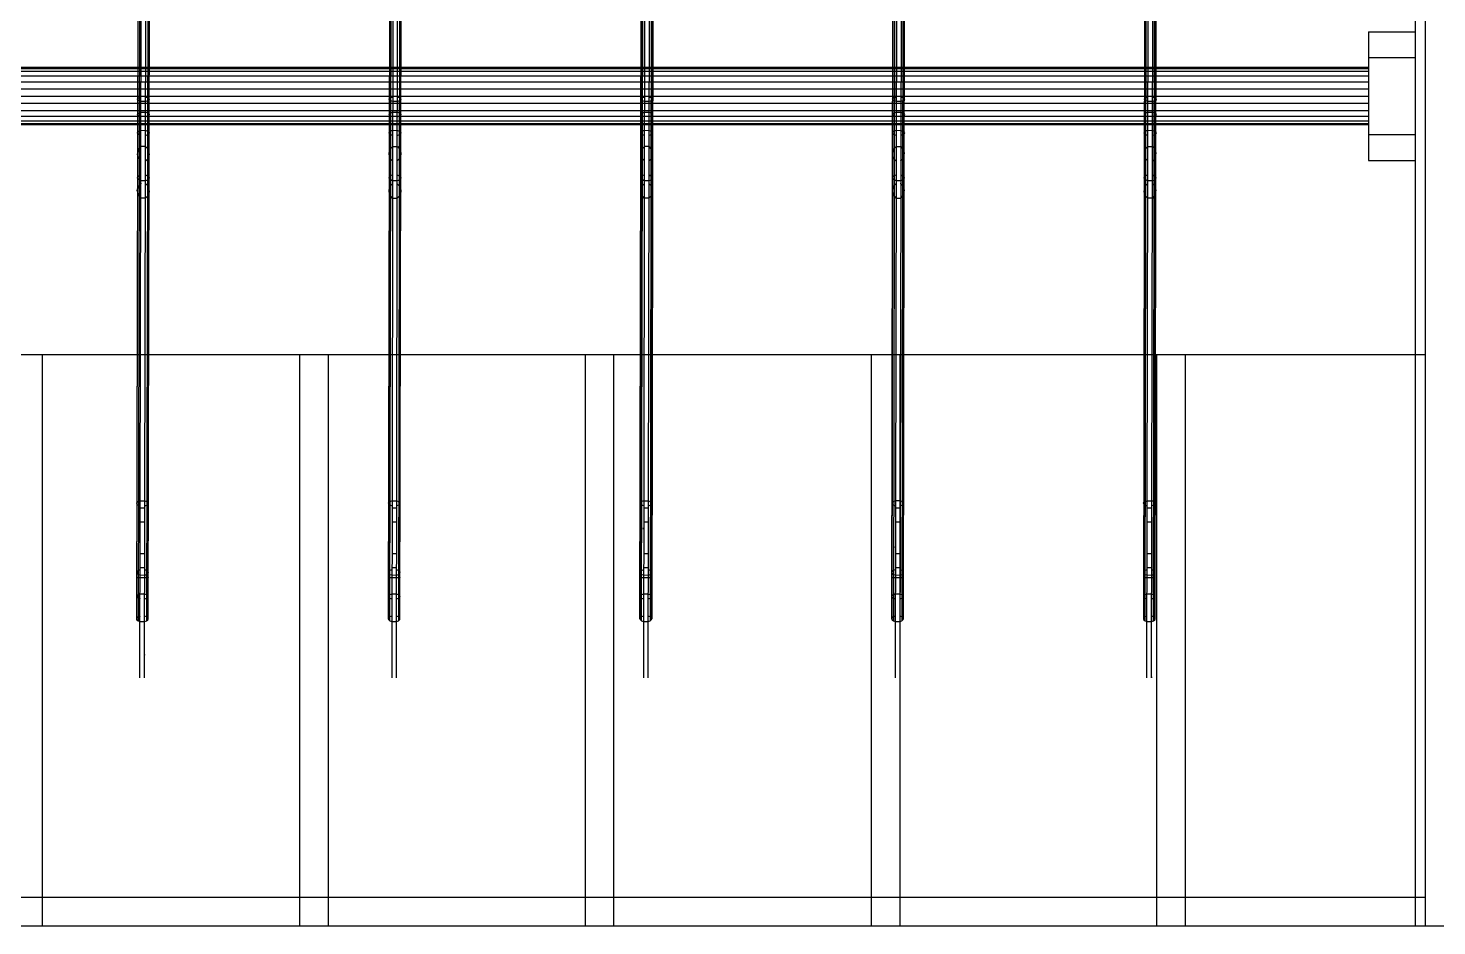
# Model space of a CAD drawing. Header units: inches. Extents: x 0 to 54693, y 0 to 31146.
# Drawn here: x 50154.3 to 50647.2, y 17643.4 to 17957.7 of the extents above; entities that cross this region are included whole.
import ezdxf

# ---------------------------------------------------------------- set-up
doc = ezdxf.new("R2010")
doc.units = ezdxf.units.IN
doc.header["$MEASUREMENT"] = 0
doc.layers.add('Added', color=3, linetype='Continuous')

msp = doc.modelspace()

# ---------------------------------------------------------------- linework, layer by layer
at = {"layer": 'Added', "linetype": 'Continuous', "lineweight": -2, "ltscale": 0.18}
for p, q in [((50643.23, 17643.35), (50643.23, 18243.35)), ((50639.74, 17643.35), (50639.74, 18224.35)), ((50193.38, 17730.21), (50194.15, 18139.89)), ((50195.02, 17730.2), (50195.79, 18140.18)), ((50282.23, 18139.89), (50281.47, 17730.21)), ((50283.11, 17730.2), (50283.88, 18140.18)), ((50370.32, 18140.19), (50369.55, 17730.21)), ((50371.2, 17730.2), (50371.97, 18139.88)), ((50458.41, 18140.19), (50457.64, 17730.21)), ((50460.06, 18140.18), (50459.29, 17730.2)), ((50545.73, 17730.21), (50546.5, 18140.19)), ((50547.38, 17730.2), (50548.14, 18140.18)), ((50192.87, 18114.77), (50192.18, 17750.87)), ((50192.33, 17750.48), (50193.02, 18115.08)), ((50193.45, 18115.36), (50192.76, 17750.14)), ((50196.4, 18115.34), (50195.72, 17750.13)), ((50196.15, 17750.46), (50196.83, 18115.06)), ((50196.3, 17750.85), (50196.98, 18114.75)), ((50280.95, 18114.77), (50280.27, 17750.87)), ((50280.42, 17750.48), (50281.1, 18115.08)), ((50280.85, 17750.14), (50281.53, 18115.36)), ((50284.49, 18115.34), (50283.8, 17750.13)), ((50284.92, 18115.06), (50284.23, 17750.46)), ((50284.38, 17750.85), (50285.07, 18114.75)), ((50368.36, 17750.87), (50369.04, 18114.77)), ((50369.19, 18115.08), (50368.51, 17750.48)), ((50368.94, 17750.14), (50369.62, 18115.36)), ((50372.58, 18115.34), (50371.89, 17750.13)), ((50373.01, 18115.06), (50372.32, 17750.46)), ((50373.15, 18114.75), (50372.47, 17750.85)), ((50456.45, 17750.87), (50457.13, 18114.77)), ((50456.6, 17750.48), (50457.28, 18115.08)), ((50457.71, 18115.36), (50457.03, 17750.14)), ((50460.66, 18115.34), (50459.98, 17750.13)), ((50460.41, 17750.46), (50461.09, 18115.06)), ((50460.56, 17750.85), (50461.24, 18114.75)), ((50545.22, 18114.77), (50544.54, 17750.87)), ((50545.37, 18115.08), (50544.69, 17750.48)), ((50545.11, 17750.14), (50545.8, 18115.36)), ((50548.07, 17750.13), (50548.75, 18115.34)), ((50548.5, 17750.46), (50549.18, 18115.06)), ((50548.65, 17750.85), (50549.33, 18114.75)), ((50623.29, 17956.35), (50623.29, 17911.35)), ((50623.29, 17956.35), (50639.74, 17956.35)), ((50623.29, 17947.35), (50639.74, 17947.35)), ((50623.29, 17943.85), (49669.15, 17943.85)), ((49669.15, 17943.51), (50623.29, 17943.51)), ((50623.29, 17942.51), (49669.15, 17942.51)), ((50623.29, 17940.92), (49669.15, 17940.92)), ((49669.15, 17938.85), (50623.29, 17938.85)), ((49669.15, 17936.44), (50623.29, 17936.44)), ((49669.15, 17933.85), (50623.29, 17933.85)), ((50623.29, 17931.26), (49669.15, 17931.26)), ((50192.52, 17932.81), (50192.67, 17933.11)), ((50192.67, 17932.51), (50192.52, 17932.81)), ((50192.67, 17933.11), (50193.11, 17933.37)), ((50193.1, 17932.25), (50192.67, 17932.51)), ((50193.76, 17932.05), (50193.1, 17932.25)), ((50193.11, 17933.37), (50193.76, 17933.56)), ((50195.4, 17932.04), (50193.76, 17932.05)), ((50195.4, 17933.55), (50196.06, 17933.36)), ((50196.06, 17932.23), (50195.4, 17932.04)), ((50196.06, 17933.36), (50196.49, 17933.09)), ((50196.49, 17932.49), (50196.06, 17932.23)), ((50196.49, 17933.09), (50196.64, 17932.79)), ((50196.64, 17932.79), (50196.49, 17932.49)), ((50280.61, 17932.81), (50280.76, 17933.11)), ((50280.76, 17932.51), (50280.61, 17932.81)), ((50280.76, 17933.11), (50281.19, 17933.37)), ((50281.19, 17932.25), (50280.76, 17932.51)), ((50281.19, 17933.37), (50281.85, 17933.56)), ((50281.85, 17932.05), (50281.19, 17932.25)), ((50283.49, 17932.04), (50281.85, 17932.05)), ((50283.49, 17933.55), (50284.15, 17933.36)), ((50284.14, 17932.23), (50283.49, 17932.04)), ((50284.57, 17932.49), (50284.14, 17932.23)), ((50284.15, 17933.36), (50284.58, 17933.09)), ((50284.72, 17932.79), (50284.57, 17932.49)), ((50284.58, 17933.09), (50284.72, 17932.79)), ((50368.7, 17932.81), (50368.85, 17933.11)), ((50368.85, 17932.51), (50368.7, 17932.81)), ((50368.85, 17933.11), (50369.28, 17933.37)), ((50369.28, 17932.25), (50368.85, 17932.51)), ((50369.28, 17933.37), (50369.94, 17933.56)), ((50369.93, 17932.05), (50369.28, 17932.25)), ((50371.58, 17932.04), (50369.93, 17932.05)), ((50371.58, 17933.55), (50372.23, 17933.36)), ((50372.23, 17932.23), (50371.58, 17932.04)), ((50372.23, 17933.36), (50372.66, 17933.09)), ((50372.66, 17932.49), (50372.23, 17932.23)), ((50372.66, 17933.09), (50372.81, 17932.79)), ((50372.81, 17932.79), (50372.66, 17932.49)), ((50456.79, 17932.81), (50456.94, 17933.11)), ((50456.94, 17932.51), (50456.79, 17932.81)), ((50456.94, 17933.11), (50457.37, 17933.37)), ((50457.37, 17932.25), (50456.94, 17932.51)), ((50457.37, 17933.37), (50458.02, 17933.56)), ((50458.02, 17932.05), (50457.37, 17932.25)), ((50459.67, 17932.04), (50458.02, 17932.05)), ((50459.67, 17933.55), (50460.32, 17933.36)), ((50460.32, 17932.23), (50459.67, 17932.04)), ((50460.32, 17933.36), (50460.75, 17933.09)), ((50460.75, 17932.49), (50460.32, 17932.23)), ((50460.75, 17933.09), (50460.9, 17932.79)), ((50460.9, 17932.79), (50460.75, 17932.49)), ((50544.88, 17932.81), (50545.03, 17933.11)), ((50545.03, 17932.51), (50544.88, 17932.81)), ((50545.03, 17933.11), (50545.46, 17933.37)), ((50545.46, 17932.25), (50545.03, 17932.51)), ((50545.46, 17933.37), (50546.11, 17933.56)), ((50546.11, 17932.05), (50545.46, 17932.25)), ((50547.75, 17932.04), (50546.11, 17932.05)), ((50548.41, 17932.23), (50547.75, 17932.04)), ((50547.76, 17933.55), (50548.41, 17933.36)), ((50548.41, 17933.36), (50548.84, 17933.09)), ((50548.84, 17932.49), (50548.41, 17932.23)), ((50548.84, 17933.09), (50548.99, 17932.79)), ((50548.99, 17932.79), (50548.84, 17932.49)), ((49669.15, 17928.85), (50623.29, 17928.85)), ((50623.29, 17926.78), (49669.15, 17926.78)), ((49669.15, 17925.19), (50623.29, 17925.19)), ((50192.51, 17927.48), (50192.66, 17927.79)), ((50192.66, 17927.16), (50192.51, 17927.48)), ((50192.66, 17927.79), (50193.1, 17928.07)), ((50193.09, 17926.88), (50192.66, 17927.16)), ((50193.75, 17926.67), (50193.09, 17926.88)), ((50193.1, 17928.07), (50193.75, 17928.26)), ((50193.75, 17928.26), (50195.39, 17928.26)), ((50195.39, 17928.26), (50196.05, 17928.05)), ((50196.05, 17926.86), (50195.39, 17926.66)), ((50196.05, 17928.05), (50196.48, 17927.77)), ((50196.48, 17927.14), (50196.05, 17926.86)), ((50196.48, 17927.77), (50196.63, 17927.45)), ((50196.63, 17927.45), (50196.48, 17927.14)), ((50280.6, 17927.48), (50280.75, 17927.79)), ((50280.75, 17927.16), (50280.6, 17927.48)), ((50280.75, 17927.79), (50281.18, 17928.07)), ((50281.18, 17926.88), (50280.75, 17927.16)), ((50281.18, 17928.07), (50281.84, 17928.26)), ((50281.84, 17926.67), (50281.18, 17926.88)), ((50281.84, 17928.26), (50283.48, 17928.26)), ((50283.48, 17928.26), (50284.14, 17928.05)), ((50284.13, 17926.86), (50283.48, 17926.66)), ((50284.56, 17927.14), (50284.13, 17926.86)), ((50284.14, 17928.05), (50284.57, 17927.77)), ((50284.71, 17927.45), (50284.56, 17927.14)), ((50284.57, 17927.77), (50284.71, 17927.45)), ((50368.69, 17927.48), (50368.84, 17927.79)), ((50368.84, 17927.16), (50368.69, 17927.48)), ((50368.84, 17927.79), (50369.27, 17928.07)), ((50369.27, 17926.88), (50368.84, 17927.16)), ((50369.27, 17928.07), (50369.93, 17928.26)), ((50369.92, 17926.67), (50369.27, 17926.88)), ((50369.93, 17928.26), (50371.57, 17928.26)), ((50371.57, 17928.26), (50372.23, 17928.05)), ((50372.22, 17926.86), (50371.57, 17926.66)), ((50372.65, 17927.14), (50372.22, 17926.86)), ((50372.23, 17928.05), (50372.65, 17927.77)), ((50372.65, 17927.77), (50372.8, 17927.45)), ((50372.8, 17927.45), (50372.65, 17927.14)), ((50456.78, 17927.48), (50456.93, 17927.79)), ((50456.93, 17927.16), (50456.78, 17927.48)), ((50456.93, 17927.79), (50457.36, 17928.07)), ((50457.36, 17926.88), (50456.93, 17927.16)), ((50457.36, 17928.07), (50458.01, 17928.26)), ((50458.01, 17926.67), (50457.36, 17926.88)), ((50458.01, 17928.26), (50459.66, 17928.26)), ((50459.66, 17928.26), (50460.31, 17928.05)), ((50460.31, 17926.86), (50459.66, 17926.66)), ((50460.31, 17928.05), (50460.74, 17927.77)), ((50460.74, 17927.14), (50460.31, 17926.86)), ((50460.74, 17927.77), (50460.89, 17927.45)), ((50460.89, 17927.45), (50460.74, 17927.14)), ((50544.87, 17927.48), (50545.02, 17927.79)), ((50545.02, 17927.16), (50544.87, 17927.48)), ((50545.02, 17927.79), (50545.45, 17928.07)), ((50545.45, 17926.88), (50545.02, 17927.16)), ((50545.45, 17928.07), (50546.1, 17928.26)), ((50546.1, 17926.67), (50545.45, 17926.88)), ((50546.1, 17928.26), (50547.75, 17928.26)), ((50548.4, 17926.86), (50547.74, 17926.66)), ((50547.75, 17928.26), (50548.4, 17928.05)), ((50548.4, 17928.05), (50548.83, 17927.77)), ((50548.83, 17927.14), (50548.4, 17926.86)), ((50548.83, 17927.77), (50548.98, 17927.45)), ((50548.98, 17927.45), (50548.83, 17927.14)), ((50623.29, 17924.19), (49669.15, 17924.19)), ((50623.29, 17923.85), (49669.15, 17923.85)), ((50192.5, 17921), (50192.65, 17921.36)), ((50192.65, 17920.64), (50192.5, 17921)), ((50192.65, 17921.36), (50193.08, 17921.68)), ((50193.08, 17920.32), (50192.65, 17920.64)), ((50193.08, 17921.68), (50193.74, 17921.9)), ((50193.73, 17920.09), (50193.08, 17920.32)), ((50193.74, 17921.9), (50195.38, 17921.89)), ((50195.38, 17921.89), (50196.04, 17921.66)), ((50196.03, 17920.31), (50195.38, 17920.08)), ((50196.46, 17920.62), (50196.03, 17920.31)), ((50196.04, 17921.66), (50196.47, 17921.34)), ((50196.61, 17920.98), (50196.46, 17920.62)), ((50196.47, 17921.34), (50196.61, 17920.98)), ((50280.59, 17921), (50280.74, 17921.36)), ((50280.74, 17920.64), (50280.59, 17921)), ((50280.74, 17921.36), (50281.17, 17921.68)), ((50281.17, 17920.32), (50280.74, 17920.64)), ((50281.17, 17921.68), (50281.83, 17921.9)), ((50281.82, 17920.09), (50281.17, 17920.32)), ((50281.83, 17921.9), (50283.47, 17921.89)), ((50283.47, 17921.89), (50284.12, 17921.66)), ((50284.12, 17920.31), (50283.47, 17920.08)), ((50284.12, 17921.66), (50284.55, 17921.34)), ((50284.55, 17920.62), (50284.12, 17920.31)), ((50284.55, 17921.34), (50284.7, 17920.98)), ((50284.7, 17920.98), (50284.55, 17920.62)), ((50368.68, 17921), (50368.83, 17921.36)), ((50368.83, 17920.64), (50368.68, 17921)), ((50368.83, 17921.36), (50369.26, 17921.68)), ((50369.26, 17920.32), (50368.83, 17920.64)), ((50369.26, 17921.68), (50369.91, 17921.9)), ((50369.91, 17920.09), (50369.26, 17920.32)), ((50369.91, 17921.9), (50371.56, 17921.89)), ((50371.56, 17921.89), (50372.21, 17921.66)), ((50372.21, 17920.31), (50371.56, 17920.08)), ((50372.21, 17921.66), (50372.64, 17921.34)), ((50372.64, 17920.62), (50372.21, 17920.31)), ((50372.64, 17921.34), (50372.79, 17920.98)), ((50372.79, 17920.98), (50372.64, 17920.62)), ((50456.77, 17921), (50456.92, 17921.36)), ((50456.92, 17920.64), (50456.77, 17921)), ((50456.92, 17921.36), (50457.35, 17921.68)), ((50457.34, 17920.32), (50456.92, 17920.64)), ((50458, 17920.09), (50457.34, 17920.32)), ((50457.35, 17921.68), (50458, 17921.9)), ((50458, 17921.9), (50459.65, 17921.89)), ((50460.3, 17920.31), (50459.64, 17920.08)), ((50459.65, 17921.89), (50460.3, 17921.66)), ((50460.3, 17921.66), (50460.73, 17921.34)), ((50460.73, 17920.62), (50460.3, 17920.31)), ((50460.73, 17921.34), (50460.88, 17920.98)), ((50460.88, 17920.98), (50460.73, 17920.62)), ((50544.86, 17921), (50545.01, 17921.36)), ((50545, 17920.64), (50544.86, 17921)), ((50545.43, 17920.32), (50545, 17920.64)), ((50545.01, 17921.36), (50545.44, 17921.68)), ((50546.09, 17920.09), (50545.43, 17920.32)), ((50545.44, 17921.68), (50546.09, 17921.9)), ((50546.09, 17921.9), (50547.74, 17921.89)), ((50548.39, 17920.31), (50547.73, 17920.08)), ((50547.74, 17921.89), (50548.39, 17921.66)), ((50548.39, 17921.66), (50548.82, 17921.34)), ((50548.82, 17920.62), (50548.39, 17920.31)), ((50548.82, 17921.34), (50548.97, 17920.98)), ((50548.97, 17920.98), (50548.82, 17920.62)), ((50639.74, 17920.35), (50623.29, 17920.35)), ((50192.64, 17914.71), (50192.49, 17913.71)), ((50193.07, 17915.57), (50192.64, 17914.71)), ((50193.07, 17915.57), (50193.73, 17916.2)), ((50195.37, 17916.19), (50193.73, 17916.2)), ((50195.37, 17916.19), (50196.03, 17915.56)), ((50196.03, 17915.56), (50196.45, 17914.69)), ((50196.6, 17913.69), (50196.45, 17914.69)), ((50280.73, 17914.71), (50280.58, 17913.71)), ((50280.58, 17913.71), (50280.73, 17914.71)), ((50280.73, 17914.71), (50281.16, 17915.57)), ((50281.16, 17915.57), (50281.82, 17916.2)), ((50281.82, 17916.2), (50283.46, 17916.19)), ((50283.46, 17916.19), (50284.11, 17915.56)), ((50284.54, 17914.69), (50284.11, 17915.56)), ((50284.54, 17914.69), (50284.69, 17913.69)), ((50368.82, 17914.71), (50368.67, 17913.71)), ((50369.25, 17915.57), (50368.82, 17914.71)), ((50369.9, 17916.2), (50369.25, 17915.57)), ((50371.55, 17916.19), (50369.9, 17916.2)), ((50372.2, 17915.56), (50371.55, 17916.19)), ((50372.63, 17914.69), (50372.2, 17915.56)), ((50372.63, 17914.69), (50372.78, 17913.69)), ((50456.9, 17914.71), (50456.75, 17913.71)), ((50457.34, 17915.57), (50456.9, 17914.71)), ((50456.9, 17914.71), (50457.34, 17915.57)), ((50457.99, 17916.2), (50457.34, 17915.57)), ((50457.99, 17916.2), (50459.64, 17916.19)), ((50459.64, 17916.19), (50460.29, 17915.56)), ((50460.72, 17914.69), (50460.29, 17915.56)), ((50460.72, 17914.69), (50460.87, 17913.69)), ((50544.99, 17914.71), (50544.84, 17913.71)), ((50545.42, 17915.57), (50544.99, 17914.71)), ((50545.42, 17915.57), (50546.08, 17916.2)), ((50546.08, 17916.2), (50547.72, 17916.19)), ((50548.38, 17915.56), (50547.72, 17916.19)), ((50548.38, 17915.56), (50548.81, 17914.69)), ((50548.95, 17913.69), (50548.81, 17914.69)), ((50548.81, 17914.69), (50548.95, 17913.69)), ((50192.64, 17912.71), (50192.49, 17913.71)), ((50192.64, 17912.71), (50193.06, 17911.84)), ((50193.72, 17911.2), (50193.06, 17911.84)), ((50193.72, 17911.2), (50193.72, 17911.46)), ((50195.36, 17911.19), (50196.02, 17911.82)), ((50196.45, 17912.69), (50196.02, 17911.82)), ((50196.6, 17913.69), (50196.45, 17912.69)), ((50280.72, 17912.71), (50280.58, 17913.71)), ((50281.15, 17911.84), (50280.72, 17912.71)), ((50281.81, 17911.2), (50281.15, 17911.84)), ((50284.11, 17911.82), (50283.45, 17911.19)), ((50283.45, 17911.45), (50283.45, 17911.19)), ((50284.11, 17911.82), (50284.54, 17912.69)), ((50284.54, 17912.69), (50284.11, 17911.82)), ((50284.69, 17913.69), (50284.54, 17912.69)), ((50368.81, 17912.71), (50368.67, 17913.71)), ((50368.81, 17912.71), (50369.24, 17911.84)), ((50369.89, 17911.2), (50369.24, 17911.84)), ((50369.89, 17911.2), (50369.89, 17911.46)), ((50372.19, 17911.82), (50371.54, 17911.19)), ((50371.54, 17911.45), (50371.54, 17911.19)), ((50372.63, 17912.69), (50372.19, 17911.82)), ((50372.78, 17913.69), (50372.63, 17912.69)), ((50456.9, 17912.71), (50456.75, 17913.71)), ((50457.33, 17911.84), (50456.9, 17912.71)), ((50457.33, 17911.84), (50457.98, 17911.2)), ((50459.63, 17911.19), (50460.28, 17911.82)), ((50459.63, 17911.19), (50459.63, 17911.39)), ((50460.71, 17912.69), (50460.28, 17911.82)), ((50460.71, 17912.69), (50460.87, 17913.69)), ((50544.84, 17913.71), (50544.99, 17912.71)), ((50544.99, 17912.71), (50545.42, 17911.84)), ((50546.07, 17911.2), (50545.42, 17911.84)), ((50547.72, 17911.19), (50548.37, 17911.82)), ((50548.8, 17912.69), (50548.37, 17911.82)), ((50548.8, 17912.69), (50548.95, 17913.69)), ((50623.29, 17911.35), (50639.74, 17911.35)), ((50192.47, 17905.27), (50192.62, 17905.68)), ((50192.62, 17904.86), (50192.47, 17905.27)), ((50192.62, 17905.68), (50193.05, 17906.03)), ((50193.05, 17904.51), (50192.62, 17904.86)), ((50193.05, 17906.03), (50193.71, 17906.29)), ((50195.35, 17906.28), (50196.01, 17906.02)), ((50196.43, 17904.84), (50196, 17904.49)), ((50196.01, 17906.02), (50196.44, 17905.66)), ((50196.59, 17905.25), (50196.43, 17904.84)), ((50196.44, 17905.66), (50196.59, 17905.25)), ((50280.56, 17905.27), (50280.71, 17905.68)), ((50280.71, 17904.86), (50280.56, 17905.27)), ((50280.71, 17905.68), (50281.14, 17906.03)), ((50281.14, 17904.51), (50280.71, 17904.86)), ((50281.14, 17906.03), (50281.8, 17906.29)), ((50283.44, 17906.28), (50284.1, 17906.02)), ((50284.52, 17904.84), (50284.09, 17904.49)), ((50284.1, 17906.02), (50284.52, 17905.66)), ((50284.52, 17905.66), (50284.67, 17905.25)), ((50284.67, 17905.25), (50284.52, 17904.84)), ((50368.65, 17905.27), (50368.8, 17905.68)), ((50368.8, 17904.86), (50368.65, 17905.27)), ((50368.8, 17905.68), (50369.23, 17906.03)), ((50369.23, 17904.51), (50368.8, 17904.86)), ((50369.23, 17906.03), (50369.88, 17906.29)), ((50371.53, 17906.28), (50372.18, 17906.02)), ((50372.18, 17906.02), (50372.61, 17905.66)), ((50372.61, 17904.84), (50372.18, 17904.49)), ((50372.61, 17905.66), (50372.76, 17905.25)), ((50372.76, 17905.25), (50372.61, 17904.84)), ((50456.74, 17905.27), (50456.89, 17905.68)), ((50456.89, 17904.86), (50456.74, 17905.27)), ((50456.89, 17905.68), (50457.32, 17906.03)), ((50457.32, 17904.51), (50456.89, 17904.86)), ((50457.32, 17906.03), (50457.97, 17906.29)), ((50459.62, 17906.28), (50460.27, 17906.02)), ((50460.27, 17906.02), (50460.7, 17905.66)), ((50460.7, 17904.84), (50460.27, 17904.49)), ((50460.7, 17905.66), (50460.85, 17905.25)), ((50460.85, 17905.25), (50460.7, 17904.84)), ((50544.83, 17905.27), (50544.98, 17905.68)), ((50544.97, 17904.86), (50544.83, 17905.27)), ((50545.4, 17904.51), (50544.97, 17904.86)), ((50544.98, 17905.68), (50545.41, 17906.03)), ((50545.41, 17906.03), (50546.06, 17906.29)), ((50547.71, 17906.28), (50548.36, 17906.02)), ((50548.36, 17906.02), (50548.79, 17905.66)), ((50548.79, 17904.84), (50548.36, 17904.49)), ((50548.79, 17905.66), (50548.94, 17905.25)), ((50548.94, 17905.25), (50548.79, 17904.84)), ((50192.46, 17900.71), (50192.62, 17901.71)), ((50192.62, 17901.71), (50192.46, 17900.71)), ((50192.46, 17900.71), (50192.61, 17899.71)), ((50192.62, 17901.71), (50193.05, 17902.57)), ((50193.7, 17904.25), (50193.05, 17904.51)), ((50193.7, 17903.2), (50193.05, 17902.57)), ((50195.35, 17904.24), (50193.7, 17904.25)), ((50193.7, 17903.37), (50193.7, 17903.2)), ((50196, 17904.49), (50195.35, 17904.24)), ((50195.35, 17903.19), (50195.35, 17903.36)), ((50196, 17902.56), (50195.35, 17903.19)), ((50196, 17902.56), (50196.43, 17901.69)), ((50196.58, 17900.69), (50196.43, 17901.69)), ((50196.58, 17900.69), (50196.43, 17899.69)), ((50280.55, 17900.71), (50280.7, 17901.71)), ((50280.7, 17899.71), (50280.55, 17900.71)), ((50281.14, 17902.57), (50280.7, 17901.71)), ((50281.79, 17904.25), (50281.14, 17904.51)), ((50281.79, 17903.2), (50281.14, 17902.57)), ((50283.44, 17904.24), (50281.79, 17904.25)), ((50284.09, 17904.49), (50283.44, 17904.24)), ((50283.44, 17903.19), (50284.09, 17902.56)), ((50284.09, 17902.56), (50284.52, 17901.69)), ((50284.66, 17900.69), (50284.51, 17899.69)), ((50284.52, 17901.69), (50284.66, 17900.69)), ((50368.79, 17901.71), (50368.64, 17900.71)), ((50368.64, 17900.71), (50368.79, 17899.71)), ((50368.79, 17901.71), (50369.22, 17902.57)), ((50369.22, 17902.57), (50368.79, 17901.71)), ((50369.22, 17902.57), (50369.88, 17903.2)), ((50369.88, 17904.25), (50369.23, 17904.51)), ((50371.53, 17904.24), (50369.88, 17904.25)), ((50369.88, 17903.37), (50369.88, 17903.2)), ((50372.18, 17902.56), (50371.52, 17903.19)), ((50372.18, 17904.49), (50371.53, 17904.24)), ((50372.18, 17902.56), (50372.61, 17901.69)), ((50372.6, 17899.69), (50372.75, 17900.69)), ((50372.61, 17901.69), (50372.75, 17900.69)), ((50456.88, 17901.71), (50456.73, 17900.71)), ((50456.73, 17900.71), (50456.88, 17899.71)), ((50456.88, 17901.71), (50457.31, 17902.57)), ((50457.97, 17903.2), (50457.31, 17902.57)), ((50457.97, 17904.25), (50457.32, 17904.51)), ((50459.61, 17904.24), (50457.97, 17904.25)), ((50460.27, 17904.49), (50459.61, 17904.24)), ((50459.61, 17903.19), (50459.61, 17903.36)), ((50459.61, 17903.19), (50460.27, 17902.56)), ((50460.27, 17902.56), (50460.69, 17901.69)), ((50460.69, 17901.69), (50460.84, 17900.69)), ((50460.69, 17899.69), (50460.84, 17900.69)), ((50544.97, 17901.71), (50544.82, 17900.71)), ((50544.96, 17899.71), (50544.82, 17900.71)), ((50545.4, 17902.57), (50544.97, 17901.71)), ((50546.06, 17904.25), (50545.4, 17904.51)), ((50546.06, 17903.2), (50545.4, 17902.57)), ((50547.7, 17904.24), (50546.06, 17904.25)), ((50548.36, 17904.49), (50547.7, 17904.24)), ((50547.7, 17903.19), (50547.7, 17903.36)), ((50547.7, 17903.19), (50548.35, 17902.56)), ((50548.35, 17902.56), (50548.78, 17901.69)), ((50548.78, 17901.69), (50548.93, 17900.69)), ((50548.93, 17900.69), (50548.78, 17901.69)), ((50548.78, 17899.69), (50548.93, 17900.69)), ((50193.04, 17898.84), (50192.61, 17899.71)), ((50193.69, 17898.2), (50193.04, 17898.84)), ((50195.34, 17898.19), (50193.69, 17898.2)), ((50195.99, 17898.82), (50195.34, 17898.19)), ((50195.99, 17898.82), (50196.43, 17899.69)), ((50281.13, 17898.84), (50280.7, 17899.71)), ((50281.78, 17898.2), (50281.13, 17898.84)), ((50281.78, 17898.2), (50283.43, 17898.19)), ((50284.08, 17898.82), (50283.43, 17898.19)), ((50284.51, 17899.69), (50284.08, 17898.82)), ((50284.08, 17898.82), (50284.51, 17899.69)), ((50369.22, 17898.84), (50368.79, 17899.71)), ((50369.87, 17898.2), (50369.22, 17898.84)), ((50371.51, 17898.19), (50369.87, 17898.2)), ((50372.17, 17898.82), (50371.51, 17898.19)), ((50372.6, 17899.69), (50372.17, 17898.82)), ((50457.3, 17898.84), (50456.88, 17899.71)), ((50457.3, 17898.84), (50457.96, 17898.2)), ((50457.96, 17898.2), (50459.6, 17898.19)), ((50459.6, 17898.19), (50460.26, 17898.82)), ((50460.26, 17898.82), (50460.69, 17899.69)), ((50545.39, 17898.84), (50544.96, 17899.71)), ((50546.05, 17898.2), (50545.39, 17898.84)), ((50547.69, 17898.19), (50546.05, 17898.2)), ((50548.35, 17898.82), (50547.69, 17898.19)), ((50547.69, 17898.19), (50548.35, 17898.82)), ((50548.78, 17899.69), (50548.35, 17898.82)), ((50548.35, 17898.82), (50548.78, 17899.69)), ((49663.53, 17843.35), (50643.23, 17843.35)), ((50159.26, 17643.35), (50159.26, 17843.35)), ((50249.26, 17843.35), (50249.26, 17643.35)), ((50259.26, 17843.35), (50259.26, 17643.35)), ((50349.26, 17643.35), (50349.26, 17843.35)), ((50359.26, 17643.35), (50359.26, 17843.35)), ((50449.26, 17843.35), (50449.26, 17643.35)), ((50459.26, 17843.35), (50459.26, 17643.35)), ((50549.26, 17643.35), (50549.26, 17843.35)), ((50559.26, 17643.35), (50559.26, 17843.35)), ((50192.26, 17791.3), (50192.41, 17791.66)), ((50192.41, 17791.66), (50192.26, 17791.3)), ((50192.41, 17790.94), (50192.26, 17791.3)), ((50192.84, 17791.98), (50192.41, 17791.66)), ((50193.49, 17792.2), (50192.84, 17791.98)), ((50193.49, 17792.2), (50195.14, 17792.19)), ((50195.14, 17792.19), (50195.79, 17791.96)), ((50196.22, 17791.64), (50195.79, 17791.96)), ((50196.37, 17791.28), (50196.22, 17791.64)), ((50280.35, 17791.3), (50280.5, 17791.66)), ((50280.35, 17791.3), (50280.5, 17790.94)), ((50280.93, 17791.98), (50280.5, 17791.66)), ((50280.93, 17791.98), (50281.58, 17792.2)), ((50281.58, 17792.2), (50283.23, 17792.19)), ((50283.23, 17792.19), (50283.88, 17791.96)), ((50283.88, 17791.96), (50284.31, 17791.64)), ((50284.46, 17791.28), (50284.31, 17791.64)), ((50368.44, 17791.3), (50368.59, 17791.66)), ((50368.59, 17791.66), (50368.44, 17791.3)), ((50368.44, 17791.3), (50368.58, 17790.94)), ((50369.02, 17791.98), (50368.59, 17791.66)), ((50369.67, 17792.2), (50369.02, 17791.98)), ((50369.67, 17792.2), (50371.32, 17792.19)), ((50371.32, 17792.19), (50371.97, 17791.96)), ((50371.97, 17791.96), (50372.4, 17791.64)), ((50372.55, 17791.28), (50372.4, 17791.64)), ((50456.67, 17791.66), (50456.52, 17791.3)), ((50456.52, 17791.3), (50456.67, 17790.94)), ((50457.1, 17791.98), (50456.67, 17791.66)), ((50457.1, 17791.98), (50457.76, 17792.2)), ((50459.4, 17792.19), (50457.76, 17792.2)), ((50460.06, 17791.96), (50459.4, 17792.19)), ((50460.06, 17791.96), (50460.49, 17791.64)), ((50460.64, 17791.28), (50460.49, 17791.64)), ((50544.61, 17791.3), (50544.76, 17791.66)), ((50544.76, 17790.94), (50544.61, 17791.3)), ((50544.76, 17791.66), (50545.19, 17791.98)), ((50545.19, 17791.98), (50545.85, 17792.2)), ((50545.85, 17792.2), (50547.49, 17792.19)), ((50548.15, 17791.96), (50547.49, 17792.19)), ((50548.15, 17791.96), (50548.58, 17791.64)), ((50548.72, 17791.28), (50548.58, 17791.64)), ((50192.41, 17790.94), (50192.84, 17790.62)), ((50192.84, 17790.62), (50193.49, 17790.39)), ((50193.49, 17789.67), (50195.13, 17789.66)), ((50195.14, 17790.38), (50195.79, 17790.61)), ((50196.22, 17790.92), (50195.79, 17790.61)), ((50196.22, 17790.92), (50196.37, 17791.28)), ((50280.5, 17790.94), (50280.93, 17790.62)), ((50281.58, 17790.39), (50280.93, 17790.62)), ((50281.58, 17789.67), (50283.22, 17789.66)), ((50283.88, 17790.61), (50283.22, 17790.38)), ((50284.31, 17790.92), (50283.88, 17790.61)), ((50284.31, 17790.92), (50284.46, 17791.28)), ((50369.01, 17790.62), (50368.58, 17790.94)), ((50369.67, 17790.39), (50369.01, 17790.62)), ((50369.67, 17789.67), (50371.31, 17789.66)), ((50371.31, 17790.38), (50371.97, 17790.61)), ((50372.4, 17790.92), (50371.97, 17790.61)), ((50372.55, 17791.28), (50372.4, 17790.92)), ((50456.67, 17790.94), (50457.1, 17790.62)), ((50457.1, 17790.62), (50457.76, 17790.39)), ((50457.75, 17789.67), (50459.4, 17789.66)), ((50459.4, 17790.38), (50460.06, 17790.61)), ((50460.06, 17790.61), (50460.49, 17790.92)), ((50460.49, 17790.92), (50460.64, 17791.28)), ((50545.19, 17790.62), (50544.76, 17790.94)), ((50545.19, 17790.62), (50545.84, 17790.39)), ((50545.84, 17789.67), (50547.49, 17789.66)), ((50548.14, 17790.61), (50547.49, 17790.38)), ((50548.14, 17790.61), (50548.57, 17790.92)), ((50548.72, 17791.28), (50548.57, 17790.92)), ((50548.57, 17790.92), (50548.72, 17791.28)), ((50195.13, 17784.69), (50193.48, 17784.7)), ((50283.21, 17784.69), (50281.57, 17784.7)), ((50283.21, 17782.73), (50283.21, 17782.19)), ((50369.65, 17782.2), (50369.65, 17782.74)), ((50371.3, 17784.69), (50369.66, 17784.7)), ((50459.39, 17784.69), (50457.75, 17784.7)), ((50459.39, 17782.73), (50459.39, 17782.19)), ((50547.48, 17784.69), (50545.83, 17784.7)), ((50193.46, 17773.7), (50195.1, 17773.69)), ((50281.55, 17773.7), (50283.19, 17773.69)), ((50369.64, 17773.7), (50371.28, 17773.69)), ((50457.72, 17773.7), (50459.37, 17773.69)), ((50457.73, 17775.67), (50457.73, 17776.2)), ((50545.81, 17773.7), (50547.46, 17773.69)), ((50192.36, 17767.48), (50192.21, 17767.11)), ((50192.21, 17767.11), (50192.36, 17766.75)), ((50192.79, 17767.79), (50192.36, 17767.48)), ((50192.36, 17766.75), (50192.79, 17766.43)), ((50193.45, 17768.01), (50192.79, 17767.79)), ((50195.1, 17768.73), (50193.45, 17768.74)), ((50195.75, 17767.77), (50195.09, 17768)), ((50196.18, 17767.46), (50195.75, 17767.77)), ((50195.75, 17766.42), (50196.18, 17766.73)), ((50196.33, 17767.09), (50196.18, 17767.46)), ((50196.18, 17766.73), (50196.33, 17767.09)), ((50280.45, 17767.48), (50280.3, 17767.11)), ((50280.3, 17767.11), (50280.45, 17766.75)), ((50280.88, 17767.79), (50280.45, 17767.48)), ((50280.45, 17766.75), (50280.88, 17766.43)), ((50281.54, 17768.01), (50280.88, 17767.79)), ((50283.18, 17768.73), (50281.54, 17768.74)), ((50283.84, 17767.77), (50283.18, 17768)), ((50283.83, 17766.42), (50284.26, 17766.73)), ((50284.27, 17767.46), (50283.84, 17767.77)), ((50284.26, 17766.73), (50284.41, 17767.09)), ((50284.41, 17767.09), (50284.27, 17767.46)), ((50368.54, 17767.48), (50368.39, 17767.11)), ((50368.39, 17767.11), (50368.54, 17766.75)), ((50368.97, 17767.79), (50368.54, 17767.48)), ((50368.54, 17766.75), (50368.97, 17766.43)), ((50369.63, 17768.01), (50368.97, 17767.79)), ((50371.27, 17768.73), (50369.63, 17768.74)), ((50371.92, 17767.77), (50371.27, 17768)), ((50372.35, 17767.46), (50371.92, 17767.77)), ((50371.92, 17766.42), (50372.35, 17766.73)), ((50372.5, 17767.09), (50372.35, 17767.46)), ((50372.35, 17766.73), (50372.5, 17767.09)), ((50456.63, 17767.48), (50456.48, 17767.11)), ((50456.48, 17767.11), (50456.63, 17766.75)), ((50457.06, 17767.79), (50456.63, 17767.48)), ((50456.63, 17766.75), (50457.06, 17766.43)), ((50457.71, 17768.01), (50457.06, 17767.79)), ((50459.36, 17768.73), (50457.72, 17768.74)), ((50460.01, 17767.77), (50459.36, 17768)), ((50460.44, 17767.46), (50460.01, 17767.77)), ((50460.01, 17766.42), (50460.44, 17766.73)), ((50460.59, 17767.09), (50460.44, 17767.46)), ((50460.44, 17766.73), (50460.59, 17767.09)), ((50544.72, 17767.48), (50544.57, 17767.11)), ((50544.57, 17767.11), (50544.72, 17766.75)), ((50545.15, 17767.79), (50544.72, 17767.48)), ((50544.72, 17766.75), (50545.14, 17766.43)), ((50545.8, 17768.01), (50545.15, 17767.79)), ((50547.45, 17768.73), (50545.8, 17768.74)), ((50548.1, 17767.77), (50547.45, 17768)), ((50548.53, 17767.46), (50548.1, 17767.77)), ((50548.1, 17766.42), (50548.53, 17766.73)), ((50548.68, 17767.09), (50548.53, 17767.46)), ((50548.53, 17766.73), (50548.68, 17767.09)), ((50192.21, 17765.29), (50192.36, 17765.32)), ((50192.36, 17765.26), (50192.21, 17765.29)), ((50192.36, 17765.32), (50192.79, 17765.35)), ((50192.79, 17765.23), (50192.36, 17765.26)), ((50192.79, 17766.43), (50193.45, 17766.2)), ((50192.79, 17765.35), (50193.44, 17765.37)), ((50193.44, 17765.2), (50192.79, 17765.23)), ((50195.09, 17765.19), (50193.44, 17765.2)), ((50193.45, 17766.2), (50195.09, 17766.19)), ((50195.09, 17766.19), (50195.75, 17766.42)), ((50195.09, 17765.36), (50195.74, 17765.33)), ((50195.74, 17765.21), (50195.09, 17765.19)), ((50195.74, 17765.33), (50196.17, 17765.3)), ((50196.17, 17765.24), (50195.74, 17765.21)), ((50196.17, 17765.3), (50196.32, 17765.27)), ((50196.32, 17765.27), (50196.17, 17765.24)), ((50280.3, 17765.29), (50280.45, 17765.32)), ((50280.45, 17765.26), (50280.3, 17765.29)), ((50280.45, 17765.32), (50280.88, 17765.35)), ((50280.88, 17765.23), (50280.45, 17765.26)), ((50280.88, 17766.43), (50281.53, 17766.2)), ((50280.88, 17765.35), (50281.53, 17765.37)), ((50281.53, 17765.2), (50280.88, 17765.23)), ((50281.53, 17766.2), (50283.18, 17766.19)), ((50283.18, 17765.19), (50281.53, 17765.2)), ((50283.18, 17766.19), (50283.83, 17766.42)), ((50283.18, 17765.36), (50283.83, 17765.33)), ((50283.83, 17765.21), (50283.18, 17765.19)), ((50283.83, 17765.33), (50284.26, 17765.3)), ((50284.26, 17765.24), (50283.83, 17765.21)), ((50284.26, 17765.3), (50284.41, 17765.27)), ((50284.41, 17765.27), (50284.26, 17765.24)), ((50368.39, 17765.29), (50368.54, 17765.32)), ((50368.54, 17765.26), (50368.39, 17765.29)), ((50368.54, 17765.32), (50368.97, 17765.35)), ((50368.97, 17765.23), (50368.54, 17765.26)), ((50368.97, 17766.43), (50369.62, 17766.2)), ((50368.97, 17765.35), (50369.62, 17765.37)), ((50369.62, 17765.2), (50368.97, 17765.23)), ((50369.62, 17766.2), (50371.27, 17766.19)), ((50371.27, 17765.19), (50369.62, 17765.2)), ((50371.27, 17766.19), (50371.92, 17766.42)), ((50371.27, 17765.36), (50371.92, 17765.33)), ((50371.92, 17765.21), (50371.27, 17765.19)), ((50371.92, 17765.33), (50372.35, 17765.3)), ((50372.35, 17765.24), (50371.92, 17765.21)), ((50372.35, 17765.3), (50372.5, 17765.27)), ((50372.5, 17765.27), (50372.35, 17765.24)), ((50456.48, 17765.29), (50456.62, 17765.32)), ((50456.62, 17765.26), (50456.48, 17765.29)), ((50456.62, 17765.32), (50457.05, 17765.35)), ((50457.05, 17765.23), (50456.62, 17765.26)), ((50457.05, 17765.35), (50457.71, 17765.37)), ((50457.71, 17765.2), (50457.05, 17765.23)), ((50457.06, 17766.43), (50457.71, 17766.2)), ((50457.71, 17766.2), (50459.36, 17766.19)), ((50459.35, 17765.19), (50457.71, 17765.2)), ((50459.35, 17765.36), (50460.01, 17765.33)), ((50460.01, 17765.21), (50459.35, 17765.19)), ((50459.36, 17766.19), (50460.01, 17766.42)), ((50460.01, 17765.33), (50460.44, 17765.3)), ((50460.44, 17765.24), (50460.01, 17765.21)), ((50460.44, 17765.3), (50460.59, 17765.27)), ((50460.59, 17765.27), (50460.44, 17765.24)), ((50544.56, 17765.29), (50544.71, 17765.32)), ((50544.71, 17765.26), (50544.56, 17765.29)), ((50544.71, 17765.32), (50545.14, 17765.35)), ((50545.14, 17765.23), (50544.71, 17765.26)), ((50545.14, 17766.43), (50545.8, 17766.2)), ((50545.14, 17765.35), (50545.8, 17765.37)), ((50545.8, 17765.2), (50545.14, 17765.23)), ((50545.8, 17766.2), (50547.44, 17766.19)), ((50547.44, 17765.19), (50545.8, 17765.2)), ((50547.44, 17766.19), (50548.1, 17766.42)), ((50547.44, 17765.36), (50548.1, 17765.33)), ((50548.1, 17765.21), (50547.44, 17765.19)), ((50548.1, 17765.33), (50548.53, 17765.3)), ((50548.53, 17765.24), (50548.1, 17765.21)), ((50548.53, 17765.3), (50548.68, 17765.27)), ((50548.68, 17765.27), (50548.53, 17765.24)), ((50192.35, 17759.03), (50192.2, 17758.7)), ((50192.2, 17758.7), (50192.35, 17758.38)), ((50192.78, 17759.31), (50192.35, 17759.03)), ((50192.35, 17758.38), (50192.78, 17758.09)), ((50193.43, 17759.51), (50192.78, 17759.31)), ((50192.78, 17758.09), (50193.43, 17757.88)), ((50195.08, 17759.5), (50193.43, 17759.51)), ((50195.73, 17759.29), (50195.08, 17759.5)), ((50195.08, 17757.87), (50195.73, 17758.08)), ((50196.16, 17759.01), (50195.73, 17759.29)), ((50195.73, 17758.08), (50196.16, 17758.36)), ((50196.31, 17758.68), (50196.16, 17759.01)), ((50196.16, 17758.36), (50196.31, 17758.68)), ((50280.44, 17759.03), (50280.29, 17758.7)), ((50280.29, 17758.7), (50280.44, 17758.38)), ((50280.87, 17759.31), (50280.44, 17759.03)), ((50280.44, 17758.38), (50280.86, 17758.09)), ((50280.86, 17758.09), (50281.52, 17757.88)), ((50281.52, 17759.51), (50280.87, 17759.31)), ((50283.17, 17759.5), (50281.52, 17759.51)), ((50283.16, 17757.87), (50283.82, 17758.08)), ((50283.82, 17759.29), (50283.17, 17759.5)), ((50284.25, 17759.01), (50283.82, 17759.29)), ((50283.82, 17758.08), (50284.25, 17758.36)), ((50284.4, 17758.68), (50284.25, 17759.01)), ((50284.25, 17758.36), (50284.4, 17758.68)), ((50368.52, 17759.03), (50368.37, 17758.7)), ((50368.37, 17758.7), (50368.52, 17758.38)), ((50368.95, 17759.31), (50368.52, 17759.03)), ((50368.52, 17758.38), (50368.95, 17758.09)), ((50369.61, 17759.51), (50368.95, 17759.31)), ((50368.95, 17758.09), (50369.61, 17757.88)), ((50371.25, 17759.5), (50369.61, 17759.51)), ((50371.91, 17759.29), (50371.25, 17759.5)), ((50371.25, 17757.87), (50371.91, 17758.08)), ((50372.34, 17759.01), (50371.91, 17759.29)), ((50371.91, 17758.08), (50372.34, 17758.36)), ((50372.49, 17758.68), (50372.34, 17759.01)), ((50372.34, 17758.36), (50372.49, 17758.68)), ((50456.61, 17759.03), (50456.46, 17758.7)), ((50456.46, 17758.7), (50456.61, 17758.38)), ((50457.04, 17759.31), (50456.61, 17759.03)), ((50456.61, 17758.38), (50457.04, 17758.09)), ((50457.7, 17759.51), (50457.04, 17759.31)), ((50457.04, 17758.09), (50457.69, 17757.88)), ((50459.34, 17759.5), (50457.7, 17759.51)), ((50460, 17759.29), (50459.34, 17759.5)), ((50459.34, 17757.87), (50459.99, 17758.08)), ((50459.99, 17758.08), (50460.42, 17758.36)), ((50460.43, 17759.01), (50460, 17759.29)), ((50460.42, 17758.36), (50460.57, 17758.68)), ((50460.57, 17758.68), (50460.43, 17759.01)), ((50544.7, 17759.03), (50544.55, 17758.7)), ((50544.55, 17758.7), (50544.7, 17758.38)), ((50545.13, 17759.31), (50544.7, 17759.03)), ((50544.7, 17758.38), (50545.13, 17758.09)), ((50545.79, 17759.51), (50545.13, 17759.31)), ((50545.13, 17758.09), (50545.78, 17757.88)), ((50547.43, 17759.5), (50545.79, 17759.51)), ((50548.08, 17759.29), (50547.43, 17759.5)), ((50547.43, 17757.87), (50548.08, 17758.08)), ((50548.51, 17759.01), (50548.08, 17759.29)), ((50548.08, 17758.08), (50548.51, 17758.36)), ((50548.66, 17758.68), (50548.51, 17759.01)), ((50548.51, 17758.36), (50548.66, 17758.68)), ((50192.33, 17751.25), (50192.18, 17750.87)), ((50192.18, 17750.87), (50192.33, 17750.48)), ((50192.76, 17751.59), (50192.33, 17751.25)), ((50192.33, 17750.48), (50192.76, 17750.14)), ((50193.42, 17751.83), (50192.76, 17751.59)), ((50192.76, 17750.14), (50193.42, 17749.89)), ((50193.42, 17749.89), (50195.06, 17749.89)), ((50195.72, 17751.57), (50195.06, 17751.82)), ((50195.06, 17749.89), (50195.72, 17750.13)), ((50196.15, 17751.23), (50195.72, 17751.57)), ((50195.72, 17750.13), (50196.15, 17750.46)), ((50196.3, 17750.85), (50196.15, 17751.23)), ((50196.15, 17750.46), (50196.3, 17750.85)), ((50280.42, 17751.25), (50280.27, 17750.87)), ((50280.27, 17750.87), (50280.42, 17750.48)), ((50280.85, 17751.59), (50280.42, 17751.25)), ((50280.42, 17750.48), (50280.85, 17750.14)), ((50281.51, 17751.83), (50280.85, 17751.59)), ((50280.85, 17750.14), (50281.5, 17749.89)), ((50281.5, 17749.89), (50283.15, 17749.89)), ((50283.81, 17751.57), (50283.15, 17751.82)), ((50283.15, 17749.89), (50283.8, 17750.13)), ((50283.8, 17750.13), (50284.23, 17750.46)), ((50284.24, 17751.23), (50283.81, 17751.57)), ((50284.23, 17750.46), (50284.38, 17750.85)), ((50284.38, 17750.85), (50284.24, 17751.23)), ((50368.51, 17751.25), (50368.36, 17750.87)), ((50368.36, 17750.87), (50368.51, 17750.48)), ((50368.94, 17751.59), (50368.51, 17751.25)), ((50368.51, 17750.48), (50368.94, 17750.14)), ((50369.6, 17751.83), (50368.94, 17751.59)), ((50368.94, 17750.14), (50369.59, 17749.89)), ((50369.59, 17749.89), (50371.24, 17749.89)), ((50371.89, 17751.57), (50371.24, 17751.82)), ((50371.24, 17749.89), (50371.89, 17750.13)), ((50372.32, 17751.23), (50371.89, 17751.57)), ((50371.89, 17750.13), (50372.32, 17750.46)), ((50372.47, 17750.85), (50372.32, 17751.23)), ((50372.32, 17750.46), (50372.47, 17750.85)), ((50456.6, 17751.25), (50456.45, 17750.87)), ((50456.45, 17750.87), (50456.6, 17750.48)), ((50457.03, 17751.59), (50456.6, 17751.25)), ((50456.6, 17750.48), (50457.03, 17750.14)), ((50457.68, 17751.83), (50457.03, 17751.59)), ((50457.03, 17750.14), (50457.68, 17749.89)), ((50457.68, 17749.89), (50459.32, 17749.89)), ((50459.32, 17749.89), (50459.98, 17750.13)), ((50459.98, 17751.57), (50459.33, 17751.82)), ((50460.41, 17751.23), (50459.98, 17751.57)), ((50459.98, 17750.13), (50460.41, 17750.46)), ((50460.56, 17750.85), (50460.41, 17751.23)), ((50460.41, 17750.46), (50460.56, 17750.85)), ((50544.69, 17751.25), (50544.54, 17750.87)), ((50544.54, 17750.87), (50544.69, 17750.48)), ((50545.12, 17751.59), (50544.69, 17751.25)), ((50544.69, 17750.48), (50545.11, 17750.14)), ((50545.11, 17750.14), (50545.77, 17749.89)), ((50545.77, 17751.83), (50545.12, 17751.59)), ((50545.77, 17749.89), (50547.41, 17749.89)), ((50547.41, 17749.89), (50548.07, 17750.13)), ((50548.07, 17751.57), (50547.42, 17751.82)), ((50548.5, 17751.23), (50548.07, 17751.57)), ((50548.07, 17750.13), (50548.5, 17750.46)), ((50548.65, 17750.85), (50548.5, 17751.23)), ((50548.5, 17750.46), (50548.65, 17750.85)), ((50195.04, 17738.18), (50195.04, 17738.41)), ((50547.38, 17730.5), (50547.38, 17730.2)), ((49663.53, 17653.35), (50643.23, 17653.35)), ((48653.82, 17643.35), (50653.23, 17643.35))]:
    msp.add_line(p, q, dxfattribs=at)

doc.saveas('drawing.dxf')
